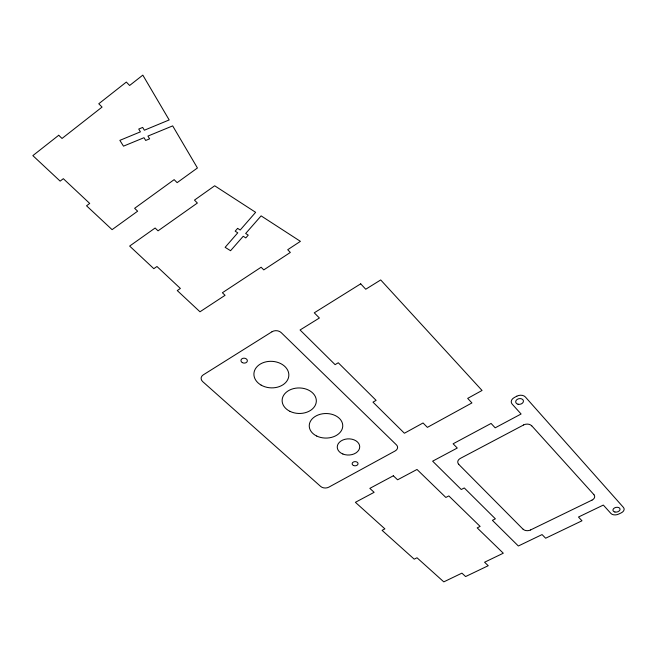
<?xml version="1.0" encoding="UTF-8"?>
<svg xmlns="http://www.w3.org/2000/svg" width="657" height="657" viewBox="0 0 657 657"><rect width="100%" height="100%" fill="white"/><g stroke="black" fill="none" stroke-linecap="round" stroke-linejoin="round"><path stroke-width="0.99" d="M523.604 424.972L460.155 458.504A5.831 4.106 -6.6 0 0 458.75 464.277M530.585 529.944L591.941 500.141M458.693 464.31L523.062 529.23M531.784 425.843L593.953 494.672M530.618 529.985A5.543 3.663 -8.2 0 1 523.128 529.197M523.563 424.931A6.012 4.287 -9.9 0 1 531.71 425.876M593.887 494.705A5.724 3.811 -10.8 0 1 591.973 500.182M237.612 228.373L235.173 231.174L237.768 232.816L225.129 247.328L230.558 250.719L243.221 236.274L245.8 237.908L248.239 235.132L245.661 233.498L261.116 215.874L300.413 241.349L287.709 249.717L290.337 252.444L263.777 269.887L261.125 267.227L222.386 292.743L225.064 295.313L199.974 311.788L177.259 290.566L180.379 288.464L156.966 266.504L153.828 268.672L129.651 246.071L155.118 228.02L158.05 230.837L197.379 203.038L194.472 200.114L214.691 185.783L255.63 212.318L240.199 230.024L237.612 228.373M58.719 135.268L32.85 155.619L60.14 181.118L63.327 178.688L89.713 203.432L86.535 205.789L112.084 229.654L137.633 211.193L134.628 208.302L174.146 179.648L177.135 182.654L197.429 167.987L172.676 125.889L147.932 136.081L149.615 138.849L145.69 140.458L144.006 137.699L123.491 146.15L119.861 140.36L140.426 131.852L138.726 129.059L142.676 127.425L144.368 130.217L169.178 119.952L142.824 75.128L129.618 85.476L126.341 82.068L98.772 103.765L102.065 107.075L62.029 138.455L58.719 135.268M272.006 331.752L203.218 374.901A6.373 4.78 6.6 0 0 202.734 381.651L320.698 486.467A5.823 4.073 -0.3 0 0 328.853 487.149L395.12 450.973A5.987 4.303 -3.4 0 0 396.491 444.929L281.229 332.639A6.537 5.108 3.2 0 0 272.006 331.752M360.709 283.832L314.268 312.814L319.392 318.004L300.068 329.986L335.095 364.643L338.256 362.763L376.108 400.359L372.979 402.141L404.408 433.242L423.051 422.977L427.387 427.362L471.931 402.938L467.677 398.38L482.049 390.463L380.715 279.948L365.752 289.236L360.709 283.832M516.804 396.196L514.16 397.625A6.258 4.558 -10.1 0 0 512.164 404.112L521.091 414L495.173 427.822L491.083 423.445L453.116 443.787L457.272 448.033L432.635 461.173L461.263 489.506L464.277 487.946L495.378 518.833L492.397 520.311L518.348 546L542.066 534.576L545.639 538.223L581.987 520.787L578.48 517.034L603.331 505.061L610.911 513.454A5.773 3.77 -11.4 0 0 618.639 514.094L621.152 512.903A5.782 3.778 -11.5 0 0 623.468 507.459L525.378 396.992A6.266 4.566 -10.2 0 0 516.804 396.196M393.338 475.775L369.834 488.373L374.129 492.323L355.396 502.318L384.903 528.877L382.078 530.339L414.222 559.164L417.014 557.777L443.795 581.872L461.912 573.142L465.616 576.559L488.241 565.71L484.57 562.228L503.295 553.21L477.187 527.875L480.127 526.413L448.83 495.92L445.848 497.456L417.006 469.459L397.592 479.807L393.338 475.775M614.919 512.017A3.614 2.365 -11.5 0 0 620.06 509.126A3.614 2.365 -11.5 0 0 614.5 507.935A3.614 2.365 -11.5 0 0 614.919 512.017M518.053 404.236A3.909 2.85 -10.2 0 0 523.424 400.803A3.909 2.85 -10.2 0 0 517.231 399.366A3.909 2.85 -10.2 0 0 518.053 404.236M353.614 465.558A2.957 2.102 -1.6 0 0 358.04 463.67A2.957 2.102 -1.6 0 0 353.606 461.92A2.957 2.102 -1.6 0 0 353.614 465.558M242.326 362.607A3.219 2.464 4.9 0 0 247.352 360.948A3.219 2.464 4.9 0 0 242.762 358.369A3.219 2.464 4.9 0 0 242.326 362.607M342.88 454.02A11.235 8.089 -1.3 0 0 359.724 446.817A11.235 8.089 -1.3 0 0 342.864 440.001A11.235 8.089 -1.3 0 0 342.88 454.02M316.74 436.051A16.762 12.278 -0.2 0 0 342.724 426.524A16.762 12.278 -0.2 0 0 318.514 414.83A16.762 12.278 -0.2 0 0 316.74 436.051M261.141 385.125A17.484 13.271 3.1 0 0 288.752 376.346A17.484 13.271 3.1 0 0 264.213 362.319A17.484 13.271 3.1 0 0 261.141 385.125M290 411.364A17.107 12.762 1.3 0 0 316.313 401.468A17.107 12.762 1.3 0 0 291.363 389.297A17.107 12.762 1.3 0 0 290 411.364"/></g></svg>
